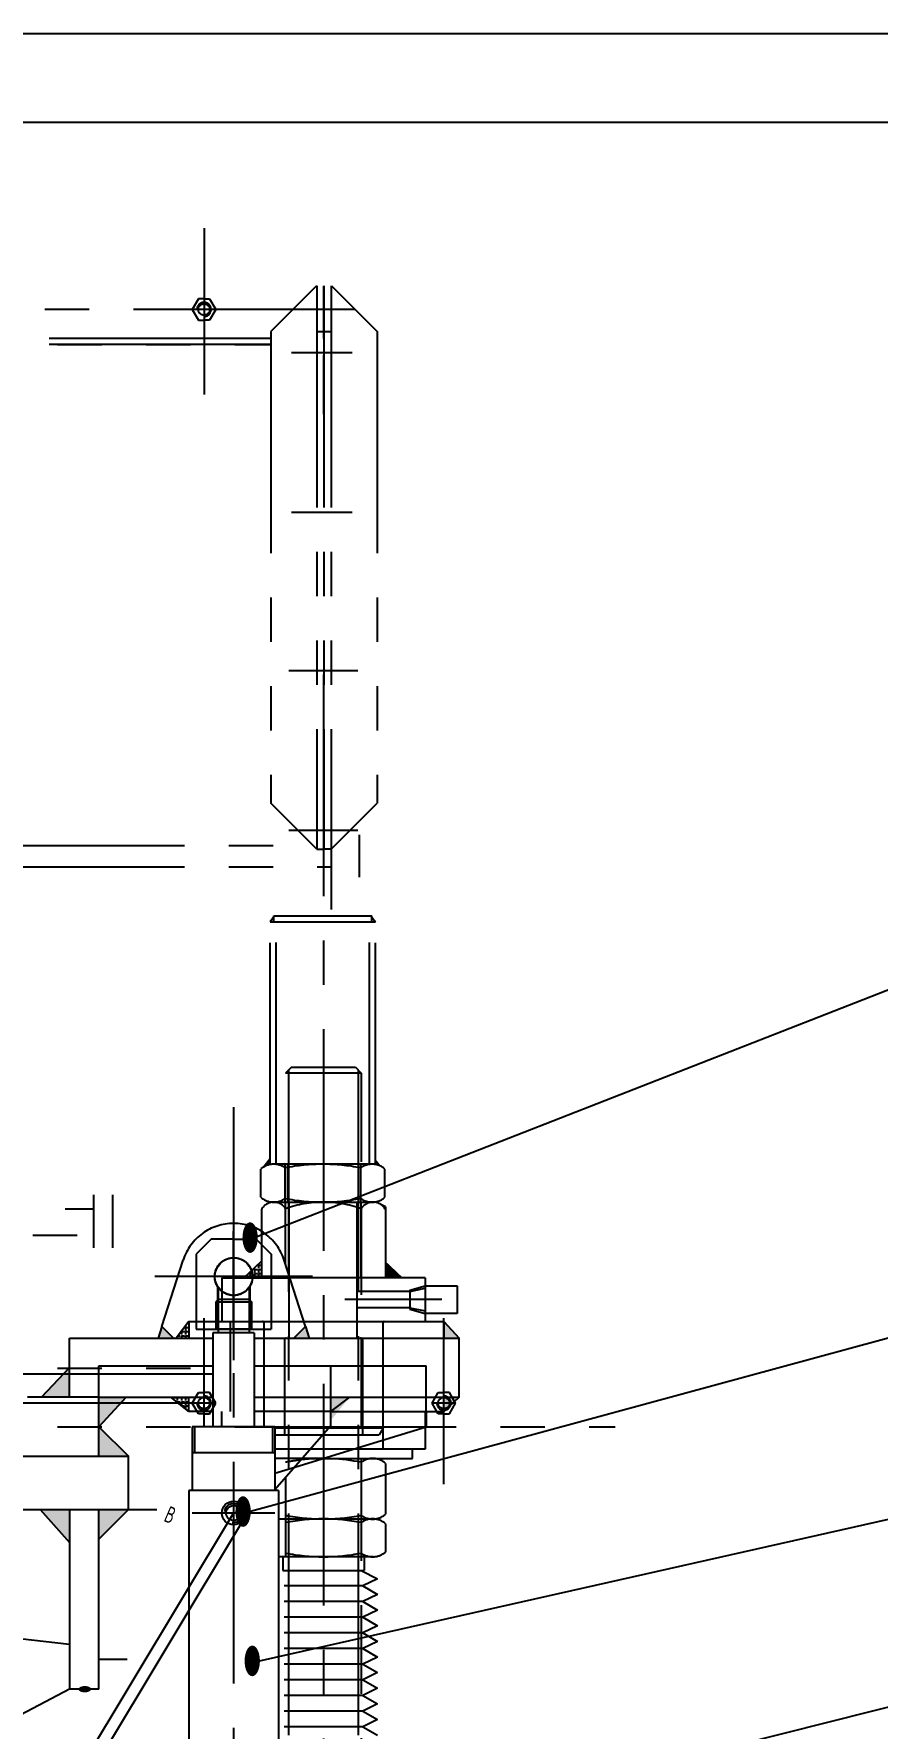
# Model space of a CAD drawing. Extents: x 0 to 6300, y -173 to 4455.
# Drawn here: x 2801 to 3515, y 3022 to 4455 of the extents above; entities that cross this region are included whole.
import ezdxf
from ezdxf.enums import TextEntityAlignment as Align

# ---------------------------------------------------------------- set-up
doc = ezdxf.new("R2010")
doc.units = 0
doc.header["$LTSCALE"] = 150
doc.header["$MEASUREMENT"] = 0
for name, pattern in [('F', [0.75, 0.5, -0.25]), ('G', [2, 1.25, -0.25, 0.25, -0.25]), ('K', [2.5, 1.25, -0.25, 0.25, -0.25, 0.25, -0.25])]:
    doc.linetypes.add(name, pattern=pattern)
for name, color, linetype in [('01', 7, 'CONTINUOUS'), ('02', 1, 'CONTINUOUS'), ('04', 2, 'F'), ('05', 4, 'G'), ('07', 6, 'K'), ('11', 3, 'CONTINUOUS')]:
    doc.layers.add(name, color=color, linetype=linetype)
doc.styles.get("Standard").update_dxf_attribs({"font": 'isocp.shx', "width": 0.707, "bigfont": 'intecad.shx'})

# ---------------------------------------------------------------- blocks, each defined once
blk = doc.blocks.new('*U345', base_point=(3941.8, 1859.3))
at = {"layer": '01'}
for radius in [10, 6.4]:
    blk.add_circle((3941.8, 1859.3), radius, dxfattribs=at)
at = {"layer": '02'}
blk.add_arc((3941.8, 1859.3), 8, 260, 170, dxfattribs=at)
at = {"layer": '05'}
for p, q in [((3941.8, 1870.3), (3941.8, 1848.3)), ((3952.8, 1859.3), (3930.8, 1859.3))]:
    blk.add_line(p, q, dxfattribs=at)
blk = doc.blocks.new('BRD1')
at = {"layer": '01'}
h = blk.add_hatch(color=256, dxfattribs=at)
h.paths.add_polyline_path([(-64, -610), (-51, -610), (-61.4, -597.3)])
h.paths.add_polyline_path([(51, -610), (64, -610), (61.4, -597.3)])
at = {"layer": '01', "color": 7, "linetype": 'Continuous'}
for p, q in [((-19.1, 31.7), (-31.8, 19)), ((0, 31.7), (-19.1, 31.7)), ((0, 31.7), (19.1, 31.7)), ((19.1, 31.7), (31.8, 19)), ((-31.8, 19), (-31.8, -44.5)), ((31.8, 19), (31.8, -44.5)), ((-15, -21.5), (-15, -44.5)), ((15, -21.5), (15, -44.5)), ((-17.5, -47.5), (-17.5, -127)), ((17.5, -47.5), (17.5, -127)), ((-35, -127), (-35, -181)), ((35, -127), (35, -181)), ((-35, -432), (-35, -486)), ((35, -432), (35, -486)), ((-35, -486), (-35, -464)), ((35, -486), (35, -464))]:
    blk.add_line(p, q, dxfattribs=at)
at = {"layer": '01'}
for p, q in [((-13, -19.5), (-15, -21.5)), ((-15, -21.5), (15, -21.5)), ((13, -19.5), (-13, -19.5)), ((13, -19.5), (15, -21.5)), ((-31.8, -44.5), (31.8, -44.5)), ((17.5, -47.5), (-17.5, -47.5)), ((15, -44.5), (-15, -44.5)), ((-13, -44.5), (-13, -47.5)), ((13, -44.5), (13, -47.5)), ((35, -127), (-35, -127)), ((35, -149), (-35, -149)), ((-38, -181), (-38, -432)), ((38, -181), (-38, -181)), ((38, -181), (38, -432)), ((38, -432), (-38, -432)), ((-51, -464), (51, -464)), ((-51, -548), (-51, -464)), ((35, -464), (-35, -464)), ((51, -464), (51, -548)), ((-44.1, -513), (-64, -610)), ((44.1, -513), (64, -610)), ((-61.4, -597.3), (-51, -610)), ((61.4, -597.3), (51, -610)), ((90, -610), (-90, -610)), ((-90, -610), (-90, -635)), ((90, -635), (90, -610)), ((-90, -635), (90, -635))]:
    blk.add_line(p, q, dxfattribs=at)
for centre, radius in [((0, 0), 15.9), ((0, -522), 17), ((0, -522), 16), ((0, -522), 16)]:
    blk.add_circle(centre, radius, dxfattribs=at)
blk.add_arc((0, -522), 45, 11.5988, 168.4012, dxfattribs=at)
at = {"layer": '02', "color": 1, "linetype": 'Continuous'}
for p, q in [((-13, -19.5), (-13, -44.5)), ((13, -19.5), (13, -44.5)), ((-33, -127), (-33, -149)), ((33, -127), (33, -149)), ((-34, -486), (-34, -464)), ((34, -486), (34, -464))]:
    blk.add_line(p, q, dxfattribs=at)
at = {"layer": '04', "color": 2, "linetype": 'F'}
for p, q in [((-13.6, -9), (-13.6, -44.5)), ((-13.1, -9), (-13.1, -44.5)), ((13.1, -9), (13.1, -44.5)), ((13.6, -9), (13.6, -44.5)), ((-35, -489), (-35, -464)), ((-34, -489), (-34, -464)), ((-28, -464), (-28, -486)), ((-26, -462), (-26, -486)), ((26, -462), (-26, -462)), ((26, -462), (26, -486)), ((28, -464), (28, -486)), ((34, -489), (34, -464)), ((35, -489), (35, -464)), ((35, -486), (-35, -486)), ((-35, -489), (-35, -494)), ((-35, -489), (35, -489)), ((-35, -494), (35, -494)), ((-15.1, -494), (0, -502.7)), ((15.1, -494), (0, -502.7)), ((35, -489), (35, -494)), ((-51, -548), (-39, -560)), ((51, -548), (39, -560)), ((39, -560), (-39, -560))]:
    blk.add_line(p, q, dxfattribs=at)
at = {"layer": '05', "color": 4, "linetype": 'G'}
for p, q in [((0, 143.4), (0, -720.6)), ((0, -44.5), (0, 38.3)), ((40.4, 0), (-36.9, 0)), ((35, -200), (-35, -200)), ((35, -413), (-35, -413)), ((0, -464), (0, -560)), ((0, -635), (0, -467.2)), ((-90, -522), (90, -522)), ((51, -522), (-51, -522)), ((0, -522), (64.9, -522))]:
    blk.add_line(p, q, dxfattribs=at)
at = {"layer": '05'}
blk.add_line((0, 37.7), (0, -63.5), dxfattribs=at)
at = {"layer": '01'}
for p in [(0, -200), (0, -413)]:
    blk.add_blockref('*U345', p, dxfattribs=at)
blk = doc.blocks.new('*U370')
at = {"layer": '01'}
blk.add_lwpolyline([(415, 292), (25, 292)], dxfattribs=at)
at = {"layer": '02'}
blk.add_lwpolyline([(420, 297), (0, 297)], dxfattribs=at)

msp = doc.modelspace()

# ---------------------------------------------------------------- hatches: boundary and pattern name
at = {"layer": '07', "linetype": 'K'}
h = msp.add_hatch(color=6, dxfattribs=at)
h.paths.add_polyline_path([(3004.21, 3703.91), (3001.21, 3703.91), (3004.21, 3708.05)])
h.paths.add_polyline_path([(3090.21, 3703.91), (3087.21, 3703.91), (3087.21, 3707.92)])
for points in [[(3001.21, 3498.66), (3001.21, 3503.36), (2995.72, 3496.64, -0.0896984)], [(3090.21, 3498.66, -0.0896984), (3095.71, 3496.64), (3090.21, 3503.36)], [(3098.62, 3416.92), (3113.46, 3402.9), (3098.62, 3402.9)], [(2831.19, 3301.9), (2831.19, 3326.9), (2807.51, 3301.9)], [(2856.19, 3251.9), (2856.19, 3272.16), (2881.19, 3251.9)], [(2831.19, 3179.03), (2831.19, 3206.9), (2806.5, 3206.9)]]:
    msp.add_hatch(color=6, dxfattribs=at).paths.add_polyline_path(points)
h = msp.add_hatch(dxfattribs=at)
h.set_pattern_fill('ANGLE', color=6, scale=0.5, angle=-90, style=0)
h.set_pattern_definition([(270, (57.579, -68.607), (3.4925, -6e-16), [2.54, -0.9525]), (0, (57.579, -68.607), (8e-16, 3.4925), [2.54, -0.9525])])
h.paths.add_polyline_path([(2978.92, 3402.9), (2993.76, 3402.9), (2993.76, 3416.92)])
h = msp.add_hatch(color=6, dxfattribs=at)
h.paths.add_polyline_path([(3034.19, 3351.9), (3030.99, 3361.7), (3021.19, 3351.9)])
h.paths.add_polyline_path([(2909.39, 3361.7), (2906.19, 3351.9), (2919.19, 3351.9)])
h = msp.add_hatch(dxfattribs=at)
h.set_pattern_fill('ANGLE', color=6, scale=0.5, angle=-90, style=0)
h.set_pattern_definition([(270, (-1258.0743, 5155.9983), (3.4925, -6e-16), [2.54, -0.9525]), (360, (-1258.0743, 5155.9983), (9e-16, 3.4925), [2.54, -0.9525])])
h.paths.add_polyline_path([(2921.62, 3351.9), (2932.19, 3351.9), (2932.19, 3365.9)])
h.paths.add_polyline_path([(2932.19, 3301.9), (2917.15, 3301.9), (2932.19, 3289.9)])
h = msp.add_hatch(color=6, dxfattribs=at)
h.paths.add_polyline_path([(3161.19, 3351.9), (3148.19, 3365.9), (3148.19, 3351.9)])
h.paths.add_polyline_path([(3161.19, 3301.9), (3148.19, 3301.9), (3148.19, 3289.9)])
h = msp.add_hatch(color=6, dxfattribs=at)
h.paths.add_polyline_path([(3068.28, 3301.9), (3052.19, 3301.9), (3052.19, 3281.9)])
h.paths.add_polyline_path([(2879.16, 3301.9), (2856.19, 3301.9), (2856.19, 3279.4), (2856.19, 3276.9)])
h = msp.add_hatch(color=6, dxfattribs=at)
h.paths.add_polyline_path([(2856.19, 3276.9), (2856.19, 3251.9), (2881.19, 3251.9)])
h.paths.add_polyline_path([(2881.19, 3206.9), (2856.19, 3206.9), (2856.19, 3181.9)])

# ---------------------------------------------------------------- linework, layer by layer
at = {"layer": '01'}
for p, q in [((2834.82, 2978.79), (2970.19, 3203.9)), ((2840.47, 2968.79), (2978.76, 3198.75))]:
    msp.add_line(p, q, dxfattribs=at)
at = {"layer": '02'}
for p, q in [((2984.15, 3435.6), (4030.45, 3844.61)), ((2978.19, 3203.9), (4030.45, 3489.72)), ((2985.95, 3077.57), (4030.45, 3312.44)), ((3021.19, 2913.4), (4030.45, 3167.39))]:
    msp.add_line(p, q, dxfattribs=at)
at = {"layer": '04', "color": 2, "linetype": 'F'}
msp.add_line((3078.19, 3575.9), (3078.19, 2926.9), dxfattribs=at)
at = {"layer": '05'}
msp.add_line((3046.19, 3913.16), (3046.19, 2716.07), dxfattribs=at)
at = {"layer": '07', "color": 6, "linetype": 'K'}
for p, q in [((2945.1, 4290.6), (2945.1, 4150.07)), ((3040.21, 4241.9), (3001.6, 4203.29)), ((3040.6, 4241.9), (3040.6, 3765.4)), ((3046.6, 4241.9), (3046.6, 3765.9)), ((3046.6, 4241.9), (3046.6, 3765.4)), ((3046.6, 4197.4), (3046.6, 4241.9)), ((3052.6, 4241.9), (3052.6, 3765.4)), ((3052.99, 4241.9), (3091.6, 4203.29)), ((2940.37, 4230.9), (2935.17, 4221.9)), ((2945.1, 4230.9), (2940.37, 4230.9)), ((2945.1, 4231.08), (2945.1, 4212.62)), ((2945.1, 4230.9), (2949.83, 4230.9)), ((2949.83, 4230.9), (2955.02, 4221.9)), ((3072.99, 4221.9), (2280.76, 4221.9)), ((2955.23, 4221.9), (2934.9, 4221.9)), ((2935.17, 4221.9), (2940.37, 4212.9)), ((2955.02, 4221.9), (2949.83, 4212.9)), ((2940.37, 4212.9), (2945.1, 4212.9)), ((2949.83, 4212.9), (2945.1, 4212.9)), ((3001.6, 4203.29), (3001.6, 3804.4)), ((3040.6, 4203.29), (3052.6, 4203.29)), ((3091.6, 4203.29), (3091.6, 3804.4)), ((3001.6, 4197.4), (2221.1, 4197.4)), ((3001.6, 4192.4), (2221.1, 4192.4)), ((2221.1, 4192.4), (3001.6, 4192.4)), ((3019.27, 4185.4), (3070.57, 4185.4)), ((3046.19, 4183.22), (3046.19, 4133.22)), ((3019.27, 4050.4), (3070.57, 4050.4)), ((3016.82, 3916.4), (3075.34, 3916.4)), ((3040.6, 3765.4), (3001.6, 3804.4)), ((3052.6, 3765.4), (3091.6, 3804.4)), ((3016.82, 3781.4), (3075.34, 3781.4)), ((3076.6, 3741.72), (3076.6, 3777.43)), ((2741, 3768.4), (3037.6, 3768.4)), ((3040.6, 3765.4), (3046.6, 3765.4)), ((3052.6, 3765.4), (3046.6, 3765.4)), ((3052.6, 3765.4), (3052.6, 3714.4)), ((2741, 3750.4), (3052.6, 3750.4)), ((3004.21, 3708.05), (3001.21, 3703.91)), ((3001.21, 3703.91), (3090.21, 3703.91)), ((3001.21, 3498.66), (3001.21, 3703.91)), ((3004.21, 3708.91), (3087.21, 3708.91)), ((3004.21, 3703.91), (3004.21, 3708.91)), ((3006.21, 3498.91), (3006.21, 3703.91)), ((3085.21, 3498.91), (3085.21, 3703.91)), ((3087.21, 3703.91), (3087.21, 3708.91)), ((3087.21, 3707.92), (3090.21, 3703.91)), ((3090.21, 3498.78), (3090.21, 3703.91)), ((3019.19, 3580.9), (3014.19, 3575.9)), ((3078.19, 3575.9), (3014.19, 3575.9)), ((3016.69, 3578.4), (3016.69, 2970.9)), ((3019.19, 3580.9), (3073.19, 3580.9)), ((3073.19, 3580.9), (3078.19, 3575.9)), ((3075.69, 3578.4), (3075.69, 2970.9)), ((3001.21, 3503.36), (2995.72, 3496.64)), ((3088.09, 3498.91), (3003.34, 3498.91)), ((3013.71, 3466.91), (3013.71, 3498.91)), ((3015.74, 3498.91), (3015.74, 3466.91)), ((3075.68, 3498.91), (3075.68, 3466.91)), ((3077.71, 3466.91), (3077.71, 3498.91)), ((2993.28, 3470.94), (2993.28, 3494.88)), ((3098.14, 3470.94), (3098.14, 3494.88)), ((2851.87, 3428.32), (2851.87, 3473.17)), ((2868.07, 3428.32), (2868.07, 3473.17)), ((2970.19, 3470.64), (2970.19, 3333.09)), ((2602.58, 3461.3), (2851.87, 3461.3)), ((2993.76, 3460.6), (2993.76, 3442.24)), ((3003.33, 3466.91), (3088.21, 3466.91)), ((3014.19, 3414.06), (3014.19, 3466.9)), ((3017.3, 3351.9), (3017.3, 3466.9)), ((3074.78, 3351.9), (3074.78, 3466.9)), ((3078.19, 3402.9), (3078.19, 3466.9)), ((3098.62, 3462.91), (3094.89, 3464.95)), ((3098.62, 3462.91), (3098.62, 3402.9)), ((2993.76, 3442.24), (2993.76, 3402.9)), ((2575.23, 3438.9), (2851.87, 3438.9)), ((2909.39, 3361.7), (2927.42, 3417.88)), ((2978.92, 3402.9), (2993.76, 3416.92)), ((3030.99, 3361.7), (3012.97, 3417.88)), ((3036.93, 3403.9), (2903.45, 3403.9)), ((2960.19, 3402.9), (2960.19, 3365.9)), ((2960.19, 3402.9), (3017.77, 3402.9)), ((3132.19, 3402.9), (3017.77, 3402.9)), ((3132.19, 3402.9), (3132.19, 3365.9)), ((3146.31, 3384.4), (3064.34, 3384.4)), ((3119.19, 3391.4), (3074.78, 3391.4)), ((3119.19, 3392.47), (3132.19, 3396.03)), ((3119.19, 3391.4), (3132.19, 3393.97)), ((3119.19, 3392.47), (3119.19, 3376.34)), ((3132.19, 3396.03), (3159.32, 3396.03)), ((3159.32, 3396.03), (3159.32, 3372.78)), ((2945.1, 3276.9), (2945.1, 3368.74)), ((3119.19, 3377.4), (3074.78, 3377.4)), ((3119.19, 3377.4), (3132.19, 3374.84)), ((3119.19, 3376.34), (3132.19, 3372.78)), ((3159.32, 3372.78), (3132.19, 3372.78)), ((3148.1, 3228.21), (3148.1, 3368.74)), ((2909.39, 3361.7), (2906.19, 3351.9)), ((2919.19, 3351.9), (2909.39, 3361.7)), ((2932.19, 3365.9), (2921.62, 3351.9)), ((2932.19, 3365.9), (3029.64, 3365.9)), ((2932.19, 3365.9), (2932.19, 3351.9)), ((2967.19, 3365.9), (2967.19, 3289.9)), ((2995.69, 3364.9), (2995.69, 3276.9)), ((3021.19, 3351.9), (3030.99, 3361.7)), ((3029.64, 3365.9), (3148.19, 3365.9)), ((3030.99, 3361.7), (3034.19, 3351.9)), ((3096.69, 3257.9), (3096.69, 3364.9)), ((3148.19, 3365.9), (3148.19, 3351.9)), ((3148.19, 3365.9), (3161.19, 3351.9)), ((2831.19, 3351.9), (2952.69, 3351.9)), ((2831.19, 3301.9), (2831.19, 3351.9)), ((2907.19, 3351.9), (2920.19, 3351.9)), ((2987.69, 3351.9), (3161.19, 3351.9)), ((3013.19, 3350.4), (3013.19, 3269.9)), ((3014.69, 3351.9), (3077.69, 3351.9)), ((3079.19, 3350.4), (3079.19, 3269.9)), ((3161.19, 3301.9), (3161.19, 3351.9)), ((2221.1, 3326.4), (2952.69, 3326.4)), ((2831.19, 3326.9), (2807.51, 3301.9)), ((2856.19, 3328.4), (2952.69, 3328.4)), ((2856.19, 3251.9), (2856.19, 3328.4)), ((2987.69, 3328.4), (3052.19, 3328.4)), ((3052.19, 3328.4), (3052.19, 3277.4)), ((3052.19, 3328.4), (3133.19, 3328.4)), ((3133.19, 3289.4), (3133.19, 3328.4)), ((2952.69, 3321.4), (2221.1, 3321.4)), ((2952.69, 3296.9), (2280.76, 3296.9)), ((2856.19, 3301.9), (2795.69, 3301.9)), ((2856.19, 3301.9), (2952.69, 3301.9)), ((2879.16, 3301.9), (2856.19, 3276.9)), ((2932.19, 3289.9), (2917.15, 3301.9)), ((2932.19, 3289.9), (2932.19, 3301.9)), ((2955.23, 3296.9), (2934.9, 3296.9)), ((2935.17, 3296.9), (2940.37, 3305.9)), ((2940.37, 3287.9), (2935.17, 3296.9)), ((2940.37, 3305.9), (2945.1, 3305.9)), ((2945.1, 3287.73), (2945.1, 3306.19)), ((2949.83, 3305.9), (2945.1, 3305.9)), ((2955.02, 3296.9), (2949.83, 3305.9)), ((2949.83, 3287.9), (2955.02, 3296.9)), ((2987.69, 3301.9), (3052.19, 3301.9)), ((3052.19, 3301.9), (3161.19, 3301.9)), ((3068.28, 3301.9), (3052.19, 3289.9)), ((3158.23, 3296.9), (3137.9, 3296.9)), ((3138.17, 3296.9), (3143.37, 3305.9)), ((3143.37, 3287.9), (3138.17, 3296.9)), ((3143.37, 3305.9), (3148.1, 3305.9)), ((3148.1, 3287.73), (3148.1, 3306.19)), ((3152.83, 3305.9), (3148.1, 3305.9)), ((3148.19, 3289.9), (3148.19, 3301.9)), ((3161.19, 3301.9), (3148.19, 3289.9)), ((3158.02, 3296.9), (3152.83, 3305.9)), ((3152.83, 3287.9), (3158.02, 3296.9)), ((2952.69, 3289.9), (2932.19, 3289.9)), ((2945.1, 3287.9), (2940.37, 3287.9)), ((2945.1, 3287.9), (2949.83, 3287.9)), ((2960.19, 3276.9), (2960.19, 3289.9)), ((3052.19, 3289.9), (2987.69, 3289.9)), ((3052.19, 3289.9), (3148.19, 3289.9)), ((3132.19, 3289.9), (3132.19, 3257.9)), ((3133.19, 3289.4), (3133.19, 3276.9)), ((3148.1, 3287.9), (3143.37, 3287.9)), ((3148.1, 3287.9), (3152.83, 3287.9)), ((2221.1, 3276.9), (3292.99, 3276.9)), ((2856.19, 3276.9), (2881.19, 3251.9)), ((3052.19, 3277.4), (3005.19, 3223.57)), ((3005.19, 3275.9), (3096.69, 3275.9)), ((3005.19, 3269.9), (3093.23, 3269.9)), ((3071.31, 3257.9), (3133.19, 3276.9)), ((3096.69, 3275.9), (3093.23, 3269.9)), ((3035.17, 3257.9), (3005.19, 3257.9)), ((3021.93, 3242.74), (3071.31, 3257.9)), ((3132.19, 3257.9), (3035.17, 3257.9)), ((3121.69, 3249.9), (3121.69, 3257.9)), ((2779.99, 3251.9), (2881.19, 3251.9)), ((2881.19, 3206.9), (2881.19, 3251.9)), ((3046.19, 3249.9), (3005.19, 3249.9)), ((3005.19, 3237.61), (3021.93, 3242.74)), ((3028.18, 3249.9), (3121.69, 3249.9)), ((3078.19, 3249.9), (3078.19, 3166.9)), ((3098.62, 3245.88), (3098.62, 3202.93)), ((3014.19, 3233.88), (3014.19, 3166.9)), ((2779.99, 3206.9), (2881.19, 3206.9)), ((2806.5, 3206.9), (2831.19, 3179.03)), ((2831.19, 3206.9), (2831.19, 3054.9)), ((2856.19, 3181.9), (2881.19, 3206.9)), ((2856.19, 3054.9), (2856.19, 3206.9)), ((2881.19, 3206.9), (2905.19, 3206.9)), ((3008.19, 3198.9), (3089.81, 3198.9)), ((3098.62, 3194.88), (3098.62, 3170.93)), ((2831.19, 3092.73), (2089.98, 3178.08)), ((3088.56, 3166.9), (3008.19, 3166.9)), ((3011.77, 3166.9), (3011.77, 3155.4)), ((3011.77, 3155.4), (3080.62, 3155.4)), ((3078.19, 3155.4), (3091.99, 3148.22)), ((3080.62, 3166.9), (3080.62, 3155.4)), ((3079.5, 3142.18), (3012.88, 3142.18)), ((3091.99, 3148.22), (3079.5, 3142.18)), ((3079.5, 3142.18), (3091.99, 3134.99)), ((3079.5, 3128.95), (3012.88, 3128.95)), ((3091.99, 3134.99), (3079.5, 3128.95)), ((3079.5, 3128.95), (3091.99, 3121.77)), ((3079.5, 3115.73), (3012.88, 3115.73)), ((3091.99, 3121.77), (3079.5, 3115.73)), ((3079.5, 3115.73), (3091.99, 3108.55)), ((3079.5, 3102.51), (3012.88, 3102.51)), ((3091.99, 3108.55), (3079.5, 3102.51)), ((3079.5, 3102.51), (3091.99, 3095.32)), ((3079.5, 3089.28), (3012.88, 3089.28)), ((3091.99, 3095.32), (3079.5, 3089.28)), ((3079.5, 3089.28), (3091.99, 3082.1)), ((3091.99, 3082.1), (3079.5, 3076.06)), ((2856.19, 3080.4), (2880.19, 3080.4)), ((3079.5, 3076.06), (3012.88, 3076.06)), ((3079.5, 3076.06), (3091.99, 3068.88)), ((3091.99, 3068.88), (3079.5, 3062.84)), ((2831.19, 3054.9), (2382.77, 2818.68)), ((2856.19, 3054.9), (2831.19, 3054.9)), ((3079.5, 3062.84), (3012.88, 3062.84)), ((3079.5, 3062.84), (3091.99, 3055.65)), ((3091.99, 3055.65), (3079.5, 3049.61)), ((3079.5, 3049.61), (3012.88, 3049.61)), ((3079.5, 3049.61), (3091.99, 3042.43)), ((3091.99, 3042.43), (3079.5, 3036.39)), ((3079.5, 3036.39), (3012.88, 3036.39)), ((3079.5, 3036.39), (3091.99, 3029.21)), ((3091.99, 3029.21), (3079.5, 3023.17)), ((3079.5, 3023.17), (3012.88, 3023.17)), ((3079.5, 3023.17), (3091.99, 3015.98))]:
    msp.add_line(p, q, dxfattribs=at)
for centre, radius in [((2945.1, 4221.9), 4.8), ((2970.19, 3403.9), 16), ((2945.1, 3296.9), 4.8), ((3148.1, 3296.9), 4.8)]:
    msp.add_circle(centre, radius, dxfattribs=at)
for centre, radius, start, end in [((2945.1, 4221.9), 6, 268.31384, 181.88772), ((3004.07, 3482.46), 16.46, 54.13031, 130.96228), ((3045.71, 3333.13), 165.78, 78.87081, 101.12919), ((3087.36, 3482.52), 16.41, 48.90471, 126.00269), ((3004.07, 3483.3), 16.41, 228.90471, 306.00269), ((3045.71, 3632.69), 165.78, 258.87081, 281.12919), ((3087.36, 3483.3), 16.41, 233.99731, 311.09529), ((3004.17, 3455.17), 11.74, 31.34075, 152.45742), ((3046.19, 3373.2), 93.71, 70.03234, 109.96766), ((3088.21, 3455.17), 11.74, 27.54258, 148.65925), ((2970.19, 3403.9), 45, 18.09037, 161.90963), ((2994.69, 3364.9), 1, 0, 90), ((3097.69, 3364.9), 1, 90, 180), ((3014.69, 3350.4), 1.5, 90, 180), ((3077.69, 3350.4), 1.5, 0, 90), ((2945.1, 3296.9), 6, 178.11228, 91.68616), ((3148.1, 3296.9), 6, 178.11228, 91.68616), ((3046.19, 3084.12), 165.78, 96.56698, 101.12919), ((3046.19, 3084.12), 165.78, 78.87081, 96.56698), ((3087.86, 3233.98), 16.05, 47.86921, 127.0382), ((3046.19, 3364.69), 165.78, 258.87081, 281.12919), ((3046.19, 3033.12), 165.78, 78.87081, 101.12919), ((3087.86, 3214.83), 16.05, 232.9618, 312.13079), ((3087.84, 3182.51), 16.41, 48.90471, 126.00269), ((3046.19, 3332.69), 165.78, 258.87081, 281.12919), ((3087.84, 3183.3), 16.41, 233.99731, 311.09529)]:
    msp.add_arc(centre, radius, start, end, dxfattribs=at)

# ---------------------------------------------------------------- block references
at = {"layer": '01', "xscale": 15, "yscale": 15, "zscale": 15}
msp.add_blockref('*U370', (0, 0), dxfattribs=at)
at = {"layer": '01'}
msp.add_blockref('BRD1', (2970.19, 3403.9), dxfattribs=at)

# ---------------------------------------------------------------- texts
at = {"layer": '02', "width": 0.605172}
for p, p2 in [((2976.95, 3423.6), (2991.35, 3423.6)), ((2970.99, 3191.9), (2985.39, 3191.9)), ((2978.75, 3065.57), (2993.15, 3065.57))]:
    msp.add_text('\\M+5A1F1', height=24, dxfattribs=at).set_placement(p, p2, align=Align.FIT)
at = {"layer": '07', "color": 6, "linetype": 'K', "width": 0.605172}
msp.add_text('\\M+5A1F1', height=10, rotation=270, dxfattribs=at).set_placement((2838.69, 3057.9), (2838.69, 3051.9), align=Align.FIT)
at = {"layer": '11', "color": 3, "linetype": 'Continuous', "insert": (2922.84, 3207.24), "char_height": 14, "width": 11.288, "attachment_point": 3, "rotation": 336.84228}
msp.add_mtext('B', dxfattribs=at)

doc.saveas('drawing.dxf')
